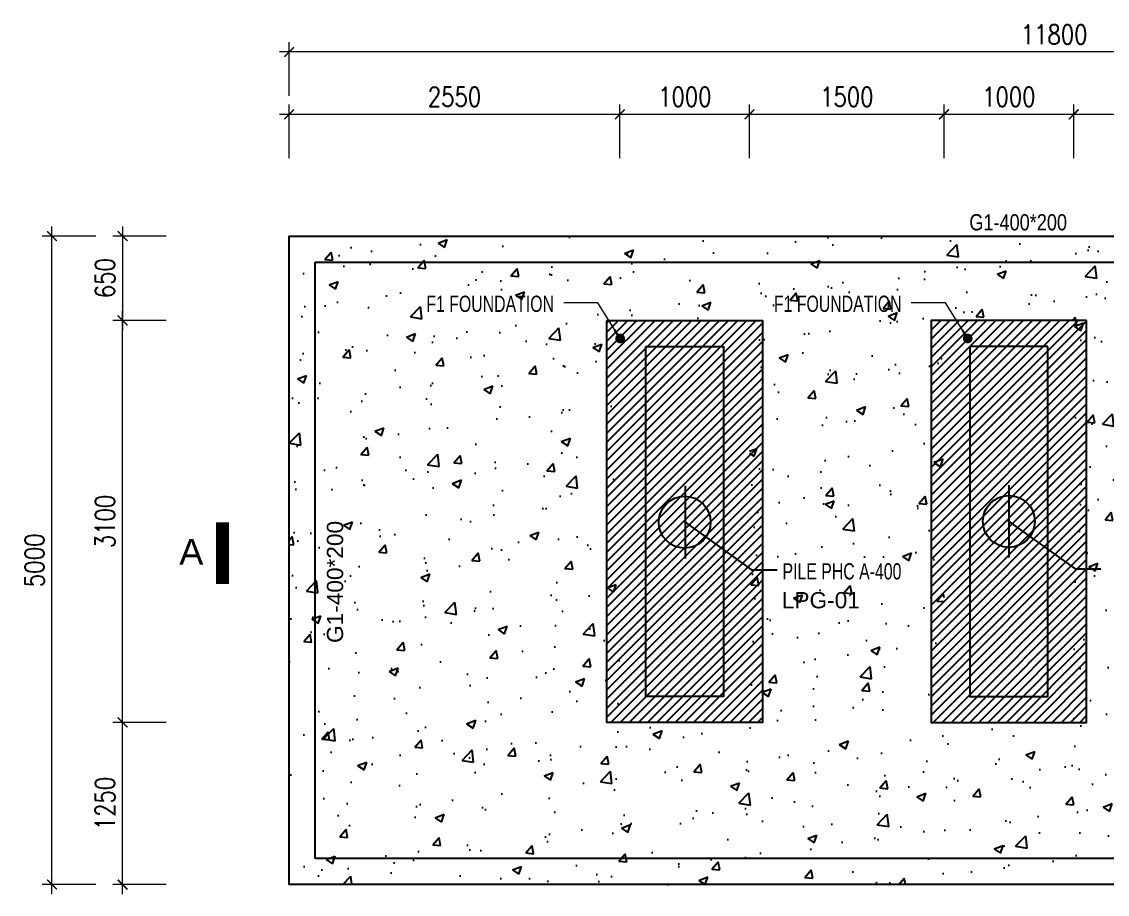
# Model space of a CAD drawing. Extents: x 56812 to 137383, y 2944 to 27175.
# Drawn here: x 90240 to 98611, y 19500 to 26228 of the extents above; entities that cross this region are included whole.
import ezdxf

# ---------------------------------------------------------------- set-up
doc = ezdxf.new("R2010")
doc.units = 0
doc.header["$MEASUREMENT"] = 0
doc.linetypes.add('CONTINOUS', pattern=[0])
doc.linetypes.add('HIDDEN', pattern=[0.375, 0.25, -0.125])
doc.layers.get('0').update_dxf_attribs({"lineweight": 5})
for name, color, linetype in [('CONCRETE', 2, 'Continuous'), ('Dimension', 14, 'Continuous'), ('Hatch', 250, 'Continuous')]:
    doc.layers.add(name, color=color, linetype=linetype)
doc.styles.add('Arial_1', font='arial.ttf', dxfattribs={"height": 45})
doc.styles.add('DIM', font='romans.shx', dxfattribs={"width": 0.8})
doc.styles.get("Standard").update_dxf_attribs({"font": 'arial.ttf'})
doc.dimstyles.new('20', dxfattribs={"dimscale": 20, "dimtxt": 2, "dimasz": 1, "dimexe": 1, "dimexo": 0, "dimgap": 0.8, "dimtad": 1, "dimdec": 0, "dimzin": 13, "dimdsep": 46, "dimtxsty": 'Standard', "dimblk": 'ARCHTICK', "dimcen": 1, "dimdle": 1, "dimclrd": 14, "dimclre": 14, "dimclrt": 3, "dimadec": 0, "dimazin": 0, "dimtfac": 1, "dimtdec": 0, "dimtix": 1, "dimtmove": 1, "dimatfit": 3, "dimldrblk": 'ARCHTICK', "dimfxl": 8, "dimfxlon": 1, "dimtolj": 1, "dimtzin": 13, "dimarcsym": 0})
doc.dimstyles.new('AD-75', dxfattribs={"dimscale": 75, "dimtxt": 2, "dimasz": 1, "dimexe": 1, "dimexo": 0, "dimgap": 0.8, "dimtad": 1, "dimdec": 0, "dimzin": 0, "dimdsep": 46, "dimtxsty": 'DIM', "dimblk": 'ARCHTICK', "dimcen": 0.09, "dimdle": 1, "dimclrd": 14, "dimclre": 14, "dimclrt": 7, "dimadec": 0, "dimazin": 0, "dimtfac": 1, "dimtdec": 0, "dimtix": 1, "dimtmove": 2, "dimatfit": 3, "dimldrblk": 'DOT', "dimfxl": 4.5, "dimfxlon": 1, "dimtolj": 1, "dimtzin": 0, "dimlwd": 13, "dimlwe": 13, "dimarcsym": 0})

# ---------------------------------------------------------------- blocks, each defined once
blk = doc.blocks.new('_ArchTick')
at = {"color": 0, "linetype": 'ByBlock', "const_width": 0.15}
blk.add_lwpolyline([(-0.5, -0.5), (0.5, 0.5)], dxfattribs=at)
blk = doc.blocks.new('*D42')
at = {"layer": 'Defpoints', "color": 0, "transparency": 16777216}
for p in [(94852.4, 25514.3), (92302.5, 24946.3), (94852.4, 24946.3)]:
    blk.add_point(p, dxfattribs=at)
at = {"layer": 'Dimension', "color": 14, "linetype": 'CONTINOUS', "lineweight": 13, "transparency": 16777216}
for p, q in [((92302.5, 25176.8), (92302.5, 25589.3)), ((94852.4, 25176.8), (94852.4, 25589.3)), ((92227.5, 25514.3), (94927.4, 25514.3))]:
    blk.add_line(p, q, dxfattribs=at)
at = {"layer": 'Dimension', "color": 14, "lineweight": 13, "transparency": 16777216, "xscale": 75, "yscale": 75, "zscale": 75, "rotation": 180}
blk.add_blockref('_ArchTick', (92302.5, 25514.3), dxfattribs=at)
at = {"layer": 'Dimension', "color": 14, "lineweight": 13, "transparency": 16777216, "xscale": 75, "yscale": 75, "zscale": 75}
blk.add_blockref('_ArchTick', (94852.4, 25514.3), dxfattribs=at)
at = {"layer": 'Dimension', "color": 7, "transparency": 16777216, "insert": (93577.4, 25649.3), "char_height": 150, "attachment_point": 5, "style": 'DIM'}
blk.add_mtext('\\A1;2550', dxfattribs=at)
blk = doc.blocks.new('_Dot')
at = {"color": 0, "linetype": 'ByBlock', "lineweight": -2}
blk.add_line((-0.5, 0), (-1, 0), dxfattribs=at)
at = {"color": 0, "linetype": 'ByBlock', "const_width": 0.5}
blk.add_lwpolyline([(-0.25, 0, 1), (0.25, 0, 1)], format="xyb", close=True, dxfattribs=at)
blk = doc.blocks.new('*D43')
at = {"layer": 'Defpoints', "color": 0, "transparency": 16777216}
for p in [(95852.4, 25514.3), (94852.4, 24946.3), (95852.4, 24946.3)]:
    blk.add_point(p, dxfattribs=at)
at = {"layer": 'Dimension', "color": 14, "linetype": 'CONTINOUS', "lineweight": 13, "transparency": 16777216}
for p, q in [((94852.4, 25176.8), (94852.4, 25589.3)), ((95852.4, 25176.8), (95852.4, 25589.3)), ((94777.4, 25514.3), (95927.4, 25514.3))]:
    blk.add_line(p, q, dxfattribs=at)
at = {"layer": 'Dimension', "color": 14, "lineweight": 13, "transparency": 16777216, "xscale": 75, "yscale": 75, "zscale": 75, "rotation": 180}
blk.add_blockref('_ArchTick', (94852.4, 25514.3), dxfattribs=at)
at = {"layer": 'Dimension', "color": 14, "lineweight": 13, "transparency": 16777216, "xscale": 75, "yscale": 75, "zscale": 75}
blk.add_blockref('_ArchTick', (95852.4, 25514.3), dxfattribs=at)
at = {"layer": 'Dimension', "color": 7, "transparency": 16777216, "insert": (95352.4, 25649.3), "char_height": 150, "attachment_point": 5, "style": 'DIM'}
blk.add_mtext('\\A1;1000', dxfattribs=at)
blk = doc.blocks.new('*D44')
at = {"layer": 'Defpoints', "color": 0, "transparency": 16777216}
for p in [(97352.4, 25514.3), (95852.4, 24946.3), (97352.4, 24946.3)]:
    blk.add_point(p, dxfattribs=at)
at = {"layer": 'Dimension', "color": 14, "linetype": 'CONTINOUS', "lineweight": 13, "transparency": 16777216}
for p, q in [((95852.4, 25176.8), (95852.4, 25589.3)), ((97352.4, 25176.8), (97352.4, 25589.3)), ((95777.4, 25514.3), (97427.4, 25514.3))]:
    blk.add_line(p, q, dxfattribs=at)
at = {"layer": 'Dimension', "color": 14, "lineweight": 13, "transparency": 16777216, "xscale": 75, "yscale": 75, "zscale": 75, "rotation": 180}
blk.add_blockref('_ArchTick', (95852.4, 25514.3), dxfattribs=at)
at = {"layer": 'Dimension', "color": 14, "lineweight": 13, "transparency": 16777216, "xscale": 75, "yscale": 75, "zscale": 75}
blk.add_blockref('_ArchTick', (97352.4, 25514.3), dxfattribs=at)
at = {"layer": 'Dimension', "color": 7, "transparency": 16777216, "insert": (96602.4, 25649.3), "char_height": 150, "attachment_point": 5, "style": 'DIM'}
blk.add_mtext('\\A1;1500', dxfattribs=at)
blk = doc.blocks.new('*D45')
at = {"layer": 'Defpoints', "color": 0, "transparency": 16777216}
for p in [(98352.4, 25514.3), (97352.4, 24946.3), (98352.4, 24946.3)]:
    blk.add_point(p, dxfattribs=at)
at = {"layer": 'Dimension', "color": 14, "linetype": 'CONTINOUS', "lineweight": 13, "transparency": 16777216}
for p, q in [((97352.4, 25176.8), (97352.4, 25589.3)), ((98352.4, 25176.8), (98352.4, 25589.3)), ((97277.4, 25514.3), (98427.4, 25514.3))]:
    blk.add_line(p, q, dxfattribs=at)
at = {"layer": 'Dimension', "color": 14, "lineweight": 13, "transparency": 16777216, "xscale": 75, "yscale": 75, "zscale": 75, "rotation": 180}
blk.add_blockref('_ArchTick', (97352.4, 25514.3), dxfattribs=at)
at = {"layer": 'Dimension', "color": 14, "lineweight": 13, "transparency": 16777216, "xscale": 75, "yscale": 75, "zscale": 75}
blk.add_blockref('_ArchTick', (98352.4, 25514.3), dxfattribs=at)
at = {"layer": 'Dimension', "color": 7, "transparency": 16777216, "insert": (97852.4, 25649.3), "char_height": 150, "attachment_point": 5, "style": 'DIM'}
blk.add_mtext('\\A1;1000', dxfattribs=at)
blk = doc.blocks.new('*D46')
at = {"layer": 'Defpoints', "color": 0, "transparency": 16777216}
for p in [(100952.1, 25514.3), (98352.4, 24946.3), (100952.1, 24946.3)]:
    blk.add_point(p, dxfattribs=at)
at = {"layer": 'Dimension', "color": 14, "linetype": 'CONTINOUS', "lineweight": 13, "transparency": 16777216}
for p, q in [((98352.4, 25176.8), (98352.4, 25589.3)), ((100952.1, 25176.8), (100952.1, 25589.3)), ((98277.4, 25514.3), (101027.1, 25514.3))]:
    blk.add_line(p, q, dxfattribs=at)
at = {"layer": 'Dimension', "color": 14, "lineweight": 13, "transparency": 16777216, "xscale": 75, "yscale": 75, "zscale": 75, "rotation": 180}
blk.add_blockref('_ArchTick', (98352.4, 25514.3), dxfattribs=at)
at = {"layer": 'Dimension', "color": 14, "lineweight": 13, "transparency": 16777216, "xscale": 75, "yscale": 75, "zscale": 75}
blk.add_blockref('_ArchTick', (100952.1, 25514.3), dxfattribs=at)
at = {"layer": 'Dimension', "color": 7, "transparency": 16777216, "insert": (99652.2, 25649.3), "char_height": 150, "attachment_point": 5, "style": 'DIM'}
blk.add_mtext('\\A1;2600', dxfattribs=at)
blk = doc.blocks.new('*D49')
at = {"layer": 'Defpoints', "color": 0, "transparency": 16777216}
for p in [(91622.4, 24575.3), (91017.4, 23925.3), (91622.4, 23925.3)]:
    blk.add_point(p, dxfattribs=at)
at = {"layer": 'Dimension', "color": 14, "linetype": 'CONTINOUS', "lineweight": 13, "transparency": 16777216}
for p, q in [((91017.4, 24650.3), (91017.4, 23850.3)), ((91354.9, 24575.3), (90942.4, 24575.3)), ((91354.9, 23925.3), (90942.4, 23925.3))]:
    blk.add_line(p, q, dxfattribs=at)
at = {"layer": 'Dimension', "color": 14, "lineweight": 13, "transparency": 16777216, "xscale": 75, "yscale": 75, "zscale": 75}
for p, rotation in [((91017.4, 24575.3), 90), ((91017.4, 23925.3), 270)]:
    blk.add_blockref('_ArchTick', p, dxfattribs=dict(at, rotation=rotation))
at = {"layer": 'Dimension', "color": 7, "transparency": 16777216, "insert": (90882.4, 24250.3), "char_height": 150, "attachment_point": 5, "rotation": 90, "style": 'DIM'}
blk.add_mtext('\\A1;650', dxfattribs=at)
blk = doc.blocks.new('*D50')
at = {"layer": 'Defpoints', "color": 0, "transparency": 16777216}
for p in [(90473.1, 24575.3), (91622.4, 24575.3), (91622.4, 19575.3)]:
    blk.add_point(p, dxfattribs=at)
at = {"layer": 'Dimension', "color": 14, "linetype": 'CONTINOUS', "lineweight": 13, "transparency": 16777216}
for p, q in [((90473.1, 19500.3), (90473.1, 24650.3)), ((90810.6, 24575.3), (90398.1, 24575.3)), ((90810.6, 19575.3), (90398.1, 19575.3))]:
    blk.add_line(p, q, dxfattribs=at)
at = {"layer": 'Dimension', "color": 14, "lineweight": 13, "transparency": 16777216, "xscale": 75, "yscale": 75, "zscale": 75}
for p, rotation in [((90473.1, 24575.3), 90), ((90473.1, 19575.3), 270)]:
    blk.add_blockref('_ArchTick', p, dxfattribs=dict(at, rotation=rotation))
at = {"layer": 'Dimension', "color": 7, "transparency": 16777216, "insert": (90338.1, 22075.3), "char_height": 150, "attachment_point": 5, "rotation": 90, "style": 'DIM'}
blk.add_mtext('\\A1;5000', dxfattribs=at)
blk = doc.blocks.new('*D51')
at = {"layer": 'Defpoints', "color": 0, "transparency": 16777216}
for p in [(92302.5, 25995), (92302.5, 24827.6), (104102.5, 24827.6)]:
    blk.add_point(p, dxfattribs=at)
at = {"layer": 'Dimension', "color": 14, "linetype": 'CONTINOUS', "lineweight": 13, "transparency": 16777216}
for p, q in [((92302.5, 25657.5), (92302.5, 26070)), ((104102.5, 25657.5), (104102.5, 26070)), ((104177.5, 25995), (92227.5, 25995))]:
    blk.add_line(p, q, dxfattribs=at)
at = {"layer": 'Dimension', "color": 14, "lineweight": 13, "transparency": 16777216, "xscale": 75, "yscale": 75, "zscale": 75, "rotation": 180}
blk.add_blockref('_ArchTick', (92302.5, 25995), dxfattribs=at)
at = {"layer": 'Dimension', "color": 14, "lineweight": 13, "transparency": 16777216, "xscale": 75, "yscale": 75, "zscale": 75}
blk.add_blockref('_ArchTick', (104102.5, 25995), dxfattribs=at)
at = {"layer": 'Dimension', "color": 7, "transparency": 16777216, "insert": (98202.5, 26130), "char_height": 150, "attachment_point": 5, "style": 'DIM'}
blk.add_mtext('\\A1;11800', dxfattribs=at)
blk = doc.blocks.new('*D168')
at = {"layer": 'Defpoints', "color": 0, "transparency": 16777216}
for p in [(91017.4, 20825.3), (91445.6, 20825.3), (91445.6, 19575.3)]:
    blk.add_point(p, dxfattribs=at)
at = {"layer": 'Dimension', "color": 14, "linetype": 'CONTINOUS', "lineweight": 13, "transparency": 16777216}
for p, q in [((91017.4, 19500.3), (91017.4, 20900.3)), ((91354.9, 20825.3), (90942.4, 20825.3)), ((91354.9, 19575.3), (90942.4, 19575.3))]:
    blk.add_line(p, q, dxfattribs=at)
at = {"layer": 'Dimension', "color": 14, "lineweight": 13, "transparency": 16777216, "xscale": 75, "yscale": 75, "zscale": 75}
for p, rotation in [((91017.4, 20825.3), 90), ((91017.4, 19575.3), 270)]:
    blk.add_blockref('_ArchTick', p, dxfattribs=dict(at, rotation=rotation))
at = {"layer": 'Dimension', "color": 7, "transparency": 16777216, "insert": (90882.4, 20200.3), "char_height": 150, "attachment_point": 5, "rotation": 90, "style": 'DIM'}
blk.add_mtext('\\A1;1250', dxfattribs=at)
blk = doc.blocks.new('*D169')
at = {"layer": 'Defpoints', "color": 0, "transparency": 16777216}
for p in [(91017.4, 23925.3), (91372.5, 23925.3), (91372.5, 20825.3)]:
    blk.add_point(p, dxfattribs=at)
at = {"layer": 'Dimension', "color": 14, "linetype": 'CONTINOUS', "lineweight": 13, "transparency": 16777216}
for p, q in [((91017.4, 20750.3), (91017.4, 24000.3)), ((91354.9, 23925.3), (90942.4, 23925.3)), ((91354.9, 20825.3), (90942.4, 20825.3))]:
    blk.add_line(p, q, dxfattribs=at)
at = {"layer": 'Dimension', "color": 14, "lineweight": 13, "transparency": 16777216, "xscale": 75, "yscale": 75, "zscale": 75}
for p, rotation in [((91017.4, 23925.3), 90), ((91017.4, 20825.3), 270)]:
    blk.add_blockref('_ArchTick', p, dxfattribs=dict(at, rotation=rotation))
at = {"layer": 'Dimension', "color": 7, "transparency": 16777216, "insert": (90882.4, 22375.3), "char_height": 150, "attachment_point": 5, "rotation": 90, "style": 'DIM'}
blk.add_mtext('\\A1;3100', dxfattribs=at)

msp = doc.modelspace()

# ---------------------------------------------------------------- hatches: boundary and pattern name
at = {"layer": 'Hatch'}
h = msp.add_hatch(dxfattribs=at)
h.set_pattern_fill('AR-CONC', color=256, scale=100)
h.set_pattern_definition([(50, (32788.86, 11863.65), (717.26, -62.752), [75, -825]), (355, (32788.86, 11863.65), (-138.751, 752.192), [60, -660]), (100.4514, (32848.6, 11858.4), (578.509, 689.44), [63.74, -701.142]), (46.1842, (32788.86, 12063.65), (1067.241, -165.519), [112.5, -1237.5]), (96.6356, (32877.8, 12049.9), (934.662, 974.119), [95.61, -1051.714]), (351.1842, (32788.9, 12063.7), (934.662, 974.119), [90, -990]), (21, (32888.86, 12013.65), (596.907, -402.619), [75, -825]), (326, (32888.86, 12013.65), (243.315, 725.15), [60, -660]), (71.4514, (32938.6, 11980.1), (840.2224, 322.531), [63.74, -701.142]), (37.5, (32788.86, 11863.65), (12.1599, 332.89385), [0, -652, 0, -670, 0, -662.5]), (7.5, (32788.86, 11863.65), (263.0695, 394.4117), [0, -382, 0, -637, 0, -252.5]), (327.5, (32565.86, 11863.65), (533.8224, -22.5549), [0, -250, 0, -780, 0, -1035]), (317.5, (32465.86, 11863.65), (583.1862, 100.105), [0, -325, 0, -518, 0, -735])])
h.paths.add_polyline_path([(99402.5, 24575.3), (104102.5, 24575.3), (104102.5, 19575.3), (92302.5, 19575.3), (92302.5, 24575.3)])
h.paths.add_polyline_path([(98352.4, 23925.3), (97352.4, 23925.3), (97352.4, 20825.3), (98352.4, 20825.3)], flags=16)
h.paths.add_polyline_path([(94852.4, 23925.3), (95852.4, 23925.3), (95852.4, 20825.3), (94852.4, 20825.3)], flags=16)
h.paths.add_polyline_path([(101645.1, 23159.5), (100945.1, 23159.5), (100945.1, 23859.5), (101645.1, 23859.5)], flags=16)
h.paths.add_polyline_path([(101645.1, 22015.5), (100945.1, 22015.5), (100945.1, 22715.5), (101645.1, 22715.5)], flags=16)
h = msp.add_hatch(dxfattribs=at)
h.set_pattern_fill('ANSI31', color=256, scale=400)
h.set_pattern_definition([(45, (32788.856, 11863.655), (-35.35534, 35.35534), [])])
h.paths.add_polyline_path([(94752.4, 23925.3), (95952.4, 23925.3), (95952.4, 20825.3), (94752.4, 20825.3)])
h = msp.add_hatch(dxfattribs=at)
h.set_pattern_fill('ANSI31', color=256, scale=400)
h.set_pattern_definition([(45, (35343.597, 11863.655), (-35.35534, 35.35534), [])])
h.paths.add_polyline_path([(97252.4, 23925.3), (98452.4, 23925.3), (98452.4, 20825.3), (97252.4, 20825.3)])

# ---------------------------------------------------------------- linework, layer by layer
at = {"layer": 'CONCRETE', "linetype": 'Continuous'}
msp.add_lwpolyline([(99402.5, 24575.3), (104102.5, 24575.3), (104102.5, 19575.3), (92302.5, 19575.3), (92302.5, 24575.3), (99402.5, 24575.3)], dxfattribs=at)
at = {"layer": 'CONCRETE', "linetype": 'HIDDEN', "ltscale": 20}
msp.add_lwpolyline([(99402.5, 24375.3), (103902.5, 24375.3), (103902.5, 19775.3), (92502.5, 19775.3), (92502.5, 24375.3)], close=True, dxfattribs=at)
at = {"layer": 'CONCRETE', "linetype": 'Continuous'}
for points in [[(94752.4, 23925.3), (95952.4, 23925.3), (95952.4, 20825.3), (94752.4, 20825.3)], [(98452.4, 23925.3), (97252.4, 23925.3), (97252.4, 20825.3), (98452.4, 20825.3)], [(95052.4, 23725.3), (95652.4, 23725.3), (95652.4, 21025.3), (95052.4, 21025.3)], [(98152.4, 23725.3), (97552.4, 23725.3), (97552.4, 21025.3), (98152.4, 21025.3)]]:
    msp.add_lwpolyline(points, close=True, dxfattribs=at)
at = {"layer": 'Dimension'}
for points in [[(95356.9, 22648.5), (95356.9, 22089.8)], [(97852.4, 22654.7), (97852.4, 22095.9)]]:
    msp.add_lwpolyline(points, dxfattribs=at)
at = {"layer": 'Dimension', "linetype": 'Continuous', "flags": 128}
msp.add_lwpolyline([(91788, 21893.5, 100, 100, 0), (91788, 22369.1, 0, 0, 0), (104669.9, 22369.1, 100, 100, 0), (104669.9, 21893.5, 0, 0, 0)], format="xyseb", dxfattribs=at)
at = {"layer": 'Dimension'}
for centre in [(95352.4, 22369.1), (97852.4, 22375.3)]:
    msp.add_circle(centre, 200, dxfattribs=at)

# ---------------------------------------------------------------- texts
at = {"layer": 'Dimension', "style": 'Arial_1'}
for s, width, p in [('G1-400*200', 0.8, (97547.5, 24619.3)), ('F1 FOUNDATION', 0.7, (93360, 23991)), ('F1 FOUNDATION', 0.7, (96040.5, 23991)), ('PILE PHC A-400', 0.7, (96106.7, 21927.9))]:
    msp.add_text(s, height=125, dxfattribs=dict(at, width=width)).set_placement(p)
at = {"layer": 'Dimension', "insert": (92593.1, 21908.6), "char_height": 125, "attachment_point": 2, "rotation": 90, "style": 'Arial_1'}
msp.add_mtext_dynamic_manual_height_columns('G1-400*200', width=3809.737, gutter_width=1, heights=[0], dxfattribs=at)
at = {"layer": 'Dimension', "attachment_point": 2, "style": 'Arial_1'}
for s, width, insert, char_height in [('A', 1002.253, (91547.7, 22240.7), 200), ('LPG-01', 3809.737, (96402.5, 21830.4), 125)]:
    msp.add_mtext_dynamic_manual_height_columns(s, width=width, gutter_width=1, heights=[0], dxfattribs=dict(at, insert=insert, char_height=char_height))

# ---------------------------------------------------------------- dimensions: what is measured, and where the dimension line sits
at = {"layer": 'Dimension'}
for base, p1, p2, picture, middle in [((92302.5, 25995), (104102.5, 24827.6), (92302.5, 24827.6), '*D51', (98202.5, 26130)), ((94852.4, 25514.3), (92302.5, 24946.3), (94852.4, 24946.3), '*D42', (93577.4, 25649.3)), ((95852.4, 25514.3), (94852.4, 24946.3), (95852.4, 24946.3), '*D43', (95352.4, 25649.3)), ((97352.4, 25514.3), (95852.4, 24946.3), (97352.4, 24946.3), '*D44', (96602.4, 25649.3)), ((98352.4, 25514.3), (97352.4, 24946.3), (98352.4, 24946.3), '*D45', (97852.4, 25649.3)), ((100952.1, 25514.3), (98352.4, 24946.3), (100952.1, 24946.3), '*D46', (99652.2, 25649.3))]:
    dim = msp.add_linear_dim(base=base, p1=p1, p2=p2, dimstyle='AD-75', dxfattribs=at)
    dim.commit()
    dim.dimension.update_dxf_attribs({"geometry": picture, "text_midpoint": middle})
for base, p1, p2, picture, middle in [((90473.1, 24575.3), (91622.4, 19575.3), (91622.4, 24575.3), '*D50', (90338.1, 22075.3)), ((91017.4, 23925.3), (91622.4, 24575.3), (91622.4, 23925.3), '*D49', (90882.4, 24250.3)), ((91017.4, 23925.3), (91372.5, 20825.3), (91372.5, 23925.3), '*D169', (90882.4, 22375.3)), ((91017.4, 20825.3), (91445.6, 19575.3), (91445.6, 20825.3), '*D168', (90882.4, 20200.3))]:
    dim = msp.add_linear_dim(base=base, p1=p1, p2=p2, angle=90, dimstyle='AD-75', dxfattribs=at)
    dim.commit()
    dim.dimension.update_dxf_attribs({"geometry": picture, "text_midpoint": middle})

# ---------------------------------------------------------------- leaders
for points in [[(94854.5, 23785.9), (94683.1, 24061.7), (94419.6, 24061.7)], [(97535, 23785.9), (97363.6, 24061.7), (97100.1, 24061.7)]]:
    msp.add_leader(points, dimstyle='AD-75', override={"dimgap": 0.8, "dimtad": 0}, dxfattribs=at)
at = {"layer": 'Dimension', "linetype": 'Continuous'}
for points in [[(95356.9, 22369.1), (95867.6, 22003.2), (96065.3, 22003.2)], [(97852.4, 22375.3), (98363.1, 22009.4), (98560.8, 22009.4)]]:
    msp.add_leader(points, dimstyle='20', override={"dimgap": 0.8, "dimtad": 0}, dxfattribs=at)

doc.saveas('drawing.dxf')
